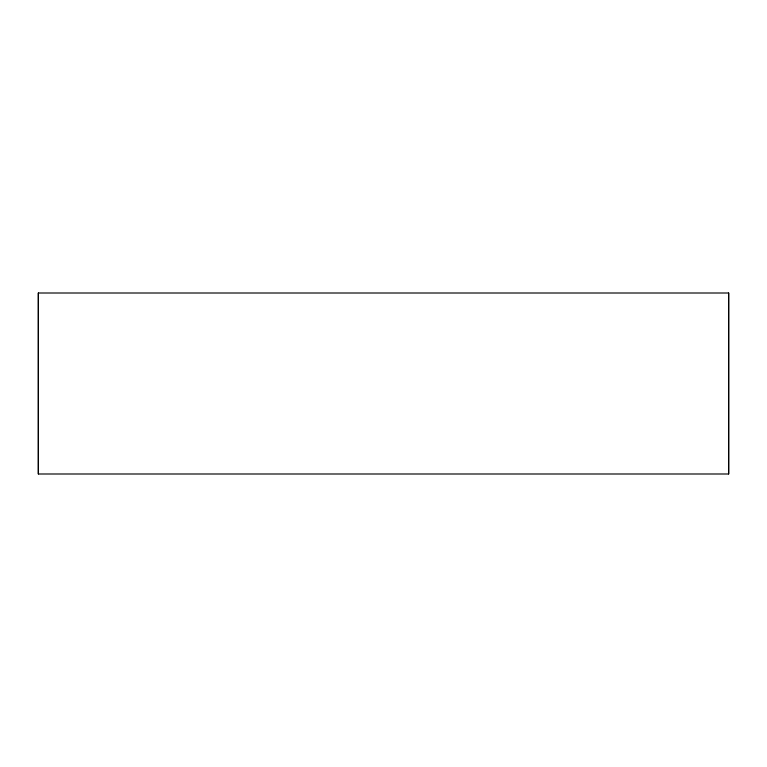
<?xml version="1.0" encoding="UTF-8"?>
<svg xmlns="http://www.w3.org/2000/svg" width="767" height="767" viewBox="0 0 767 767"><rect width="100%" height="100%" fill="white"/><g stroke="black" fill="none" stroke-linecap="round" stroke-linejoin="round"><path stroke-width="1.15" d="M38.36 473.929L38.35 293.004L728.65 293.004L728.65 473.996L38.35 473.996L38.36 293.004M728.64 473.929L728.65 293.004"/></g></svg>
